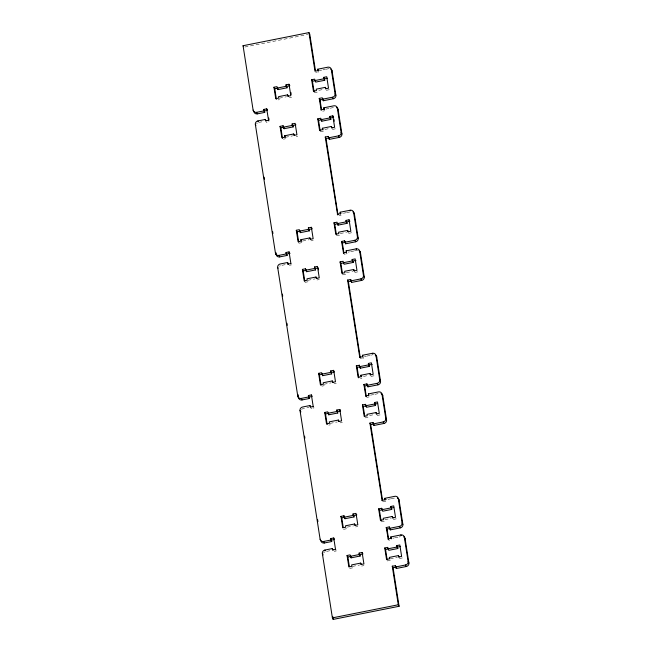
<?xml version="1.0" encoding="UTF-8"?>
<svg xmlns="http://www.w3.org/2000/svg" width="652" height="652" viewBox="0 0 652 652"><rect width="100%" height="100%" fill="white"/><g stroke="black" fill="none" stroke-linecap="round" stroke-linejoin="round"><path stroke-width="0.49" stroke-dasharray="3.26 2.44" d="M244.85 47.026L307.752 34.515M319.195 70.579L321.713 70.082M322.968 69.829L325.478 69.332M326.106 69.21L328.616 68.704A3.089 2.877 -27.5 0 1 329.17 68.647M316.717 72.551L315.682 72.543M317.85 72.323L318.722 71.687M279.325 98.175L286.562 96.732M318.836 90.318L324.264 89.234M278.045 99.903L279.553 99.601M289.349 97.653L291.607 97.205M314.231 92.706L317.247 92.111M326.293 90.31L329.309 89.707M258.705 122.437L263.31 121.525M325.853 109.08L328.999 108.452M330.254 108.199L333.392 107.58M266.203 122.217L267.051 122.258M322.748 111.174L324.443 110.832M285.437 137.287L292.666 135.844M324.94 129.414L330.36 128.338M283.4 139.169L285.657 138.721M296.212 136.618L297.719 136.317M320.336 131.81L323.351 131.207M332.398 129.406L335.413 128.811M341.526 213.628L342.161 213.497M343.417 213.253L345.927 212.748M346.554 212.625L350.32 211.876M339.056 215.592L341.126 215.176M302.561 241.036L308.893 239.773M340.262 233.538L346.595 232.283M298.869 243.245L301.884 242.642M310.931 240.849L313.188 240.392M336.562 235.755L339.578 235.152M348.624 233.351L351.64 232.748M281.957 265.299L286.57 264.386M348.184 252.12L349.448 251.868M350.703 251.623L353.84 250.996M354.468 250.873L356.978 250.368A3.089 2.877 -27.5 0 1 357.826 250.319M289.39 265.299L291.46 264.883M344.704 254.288L344.093 254.304M345.65 254.101L347.1 253.441M307.768 280.327L315.006 278.893M346.367 272.642L352.699 271.379M304.973 282.357L307.988 281.762M317.035 279.961L319.293 279.512M342.667 274.851L345.682 274.248M354.729 272.454L357.744 271.851M364.492 356.538L366.375 356.163M367.003 356.041L370.768 355.291M371.395 355.169L373.131 354.509M361.575 358.6L360.344 358.633M362.708 358.372L363.384 357.777M323.995 384.256L331.224 382.822M363.498 376.408L368.926 375.324M321.958 386.139L324.215 385.691M334.011 383.735L336.277 383.286M360.409 378.494L361.909 378.193M370.955 376.391L373.971 375.796M301.558 409.562A3.089 2.877 -27.5 0 1 303.367 408.527L308.901 407.427M370.523 395.161L374.289 394.411M374.916 394.289L378.054 393.661M310.865 408.299L311.909 408.299M313.041 408.079L313.979 407.891L313.783 407.508M366.66 397.41L369.113 396.921M330.099 423.376L337.337 421.934M369.602 415.503L375.03 414.419M328.812 425.104L330.32 424.802M340.124 422.855L342.382 422.406M365.006 417.891L368.013 417.296M377.06 415.495L380.075 414.892M386.196 499.709L386.823 499.587M388.079 499.334L390.589 498.837M391.216 498.707L394.99 497.957M382.96 501.828L385.788 501.266M347.231 527.118L353.563 525.862M384.924 519.628L391.257 518.364M343.531 529.334L346.546 528.731M355.593 526.93L357.85 526.482M381.233 521.836L384.248 521.241M393.286 519.44L396.302 518.837M326.628 551.388L331.232 550.467M392.854 538.21L394.11 537.957M394.737 537.835L398.502 537.085M399.13 536.955L400.385 536.71M334.24 551.347L336.31 550.932M389.562 540.337L388.755 540.394M352.43 566.417L359.668 564.974M390.124 558.903L397.361 557.468M349.643 568.446L352.659 567.843M361.697 566.05L363.963 565.594M387.337 560.94L390.352 560.337M399.391 558.536L402.406 557.933M363.213 357.752L363.457 358.225M256.701 123.701A3.089 2.877 -27.5 0 1 257.336 123.065M279.545 266.203A3.089 2.877 -27.5 0 1 280.319 265.714M323.539 553.075A3.089 2.877 -27.5 0 1 325.128 551.739"/><path stroke-width="0.98" d="M266.986 109.316L266.741 108.843L263.726 109.446L264.736 112.388L257.369 113.855A3.089 2.877 -27.5 0 1 253.905 111.598L253.115 110.082L243.066 45.713L308.958 32.6L309.749 34.116L315.397 70.326M318.152 70.905L317.777 69.194L327.826 67.189A3.089 2.877 -27.5 0 1 331.289 69.454L332.08 70.97L335.878 95.282A3.089 2.877 -27.5 0 1 333.311 98.745L323.262 100.742L322.251 97.8L319.235 98.403L321.167 110.131M308.958 32.6L314.989 71.223L318.005 70.62M288.371 96.374L287.581 94.858L278.543 96.659L278.763 98.085L275.747 98.688L273.962 87.246L276.978 86.643L277.988 89.593L287.035 87.792L286.016 84.841L289.032 84.247L289.822 85.762L286.807 86.357M311.656 79.748L314.671 79.153L315.682 82.095L324.729 80.294L323.718 77.352L326.733 76.749L328.518 88.191L325.503 88.794L325.283 87.36L316.236 89.161L316.456 90.595L313.441 91.19L311.656 79.748L312.447 81.264L314.085 91.753M277.198 88.077L286.244 86.276L287.035 87.792M314.9 80.579L323.938 78.778L324.729 80.294M273.962 87.246L274.753 88.762L277.76 88.159L277.988 89.593M312.447 81.264L315.462 80.669M324.509 78.868L327.524 78.264M253.115 110.082A3.089 2.877 -27.5 0 0 256.578 112.34L263.946 110.873L264.736 112.388M322.471 99.226L332.52 97.229A3.089 2.877 -27.5 0 0 335.087 93.766L331.289 69.454M264.516 110.962L267.532 110.359L267.279 109.886M319.235 98.403L320.018 99.911L323.033 99.316L323.262 100.742M289.814 253.31L289.072 251.892L286.057 252.487L287.067 255.437L279.7 256.904A3.089 2.877 -27.5 0 1 276.236 254.639L275.446 253.123L255.348 124.385A3.089 2.877 -27.5 0 1 257.915 120.93L265.291 119.463L266.081 120.97M324.378 109.903L323.808 107.816L333.857 105.811A3.089 2.877 -27.5 0 1 337.32 108.077L338.111 109.585L341.909 133.905A3.089 2.877 -27.5 0 1 339.342 137.368L329.293 139.365L328.274 136.423L325.258 137.018L337.614 214.834M265.291 119.463L265.511 120.889L268.526 120.286L268.868 120.954M321.02 109.846L324.036 109.243M280.067 126.358L283.082 125.763L284.093 128.705L293.139 126.904L292.129 123.961L295.144 123.358L296.929 134.801L293.913 135.404L293.693 133.97L284.647 135.771L284.867 137.205L281.851 137.8L280.067 126.358L280.857 127.873L282.495 138.363M332.17 127.979L331.387 126.464L322.341 128.265L322.561 129.691L319.545 130.294L317.76 118.851L320.776 118.248L321.786 121.19L330.833 119.397L329.822 116.447L332.838 115.852L333.628 117.368L330.613 117.963M283.082 125.763L283.302 127.189L292.349 125.388L293.139 126.904M321.004 119.683L330.042 117.882L330.833 119.397M280.857 127.873L283.873 127.27M292.911 125.477L295.926 124.874M317.76 118.851L318.551 120.367L321.566 119.764L321.786 121.19M328.502 137.849L338.551 135.852A3.089 2.877 -27.5 0 0 341.118 132.389L337.32 108.077M325.258 137.018L326.049 138.534L328.877 137.971M340.58 214.141L340.116 212.234L350.165 210.237A3.089 2.877 -27.5 0 1 353.62 212.495L354.411 214.011L358.209 238.33A3.089 2.877 -27.5 0 1 355.642 241.786L345.593 243.791L344.582 240.841L341.567 241.444L343.547 253.261M337.32 214.263L340.336 213.669M310.702 239.414L309.912 237.898L300.874 239.7L301.094 241.134L298.078 241.729L296.293 230.286L299.309 229.683L300.319 232.634L309.366 230.832L308.355 227.89L311.371 227.287L312.153 228.803L309.138 229.398M348.404 231.925L347.614 230.409L338.567 232.21L338.795 233.636L335.78 234.239L333.987 222.797L337.002 222.193L338.021 225.136L347.06 223.343L346.049 220.392L349.065 219.797L349.855 221.305L346.84 221.908M299.529 231.118L308.575 229.317L309.366 230.832M337.231 223.628L346.269 221.827L347.06 223.343M296.293 230.286L297.084 231.802L300.099 231.199L300.319 232.634M333.987 222.797L334.778 224.304L337.043 223.856M275.446 253.123A3.089 2.877 -27.5 0 0 278.909 255.388L286.285 253.921L287.067 255.437M344.802 242.275L354.851 240.27A3.089 2.877 -27.5 0 0 357.418 236.815L353.62 212.495M286.847 254.003L289.863 253.4M341.567 241.444L342.357 242.96L345.177 242.397M311.998 396.066L311.403 394.933L308.388 395.536L309.398 398.478L302.031 399.945A3.089 2.877 -27.5 0 1 298.567 397.687L297.777 396.171L277.679 267.426A3.089 2.877 -27.5 0 1 280.246 263.97L287.622 262.503L288.469 264.378M346.562 252.666L346.147 250.857L356.196 248.852A3.089 2.877 -27.5 0 1 359.651 251.118L360.442 252.634L364.24 276.945A3.089 2.877 -27.5 0 1 361.673 280.409L351.624 282.414L350.613 279.463L347.597 280.067L359.798 357.589M287.622 262.503L287.842 263.93L291.053 263.71M343.351 252.886L346.367 252.283M302.398 269.398L305.413 268.803L306.204 270.319L303.188 270.914L302.398 269.398L304.191 280.849L307.198 280.246L306.978 278.812L316.024 277.018L316.807 278.526M305.413 268.803L306.424 271.745L315.47 269.944L314.46 267.002L317.475 266.399L319.26 277.85L316.244 278.445L316.024 277.018M340.091 261.892L343.107 261.289L344.117 264.239L353.164 262.438L352.153 259.496L355.169 258.893L356.954 270.335L353.938 270.939L353.718 269.504L344.672 271.305L344.9 272.732L341.884 273.335L340.091 261.892L340.882 263.408L342.52 273.897M305.641 270.23L314.68 268.437M343.335 262.723L352.373 260.922L353.164 262.438M314.46 267.002L315.25 268.518L317.508 268.07M340.882 263.408L343.897 262.805M352.944 261.004L355.959 260.409M350.833 280.898L360.882 278.893A3.089 2.877 -27.5 0 0 363.449 275.437L359.651 251.118M347.597 280.067L348.38 281.582L351.02 281.053M362.814 356.994L362.447 355.275L372.496 353.278A3.089 2.877 -27.5 0 1 375.959 355.536L376.742 357.051L380.54 381.371A3.089 2.877 -27.5 0 1 377.973 384.835L367.924 386.832L366.913 383.889L363.897 384.484L365.829 396.212M359.651 357.304L362.667 356.709M318.624 373.327L321.64 372.732L322.65 375.674L331.697 373.873L330.686 370.931L333.702 370.328L335.487 381.77L332.471 382.374L332.251 380.939L323.205 382.74L323.425 384.175L320.409 384.77L318.624 373.327L319.415 374.843L321.053 385.332M356.326 365.837L359.342 365.234L360.352 368.184L369.391 366.383L368.38 363.433L371.395 362.838L373.18 374.281L370.165 374.884L369.945 373.449L360.898 375.25L361.127 376.677L358.111 377.28L356.326 365.837L357.109 367.353L358.747 377.842M321.86 374.158L330.906 372.357L331.697 373.873M359.342 365.234L359.562 366.668L368.608 364.867L369.391 366.383M319.415 374.843L322.43 374.248L322.65 375.674M331.477 372.447L334.484 371.844M357.109 367.353L360.124 366.75M369.171 364.949L372.186 364.354M297.777 396.171A3.089 2.877 -27.5 0 0 301.24 398.429L308.616 396.962L309.398 398.478M367.133 385.316L377.182 383.319A3.089 2.877 -27.5 0 0 379.749 379.855L375.959 355.536M309.178 397.044L312.006 396.481M363.897 384.484L364.688 386L367.32 385.479M334.134 538.731L333.734 537.973L330.719 538.576L331.738 541.519L324.362 542.986A3.089 2.877 -27.5 0 1 320.898 540.728L320.116 539.212L300.01 410.475A3.089 2.877 -27.5 0 1 302.585 407.011L309.953 405.544L310.76 407.15M368.845 395.617L368.478 393.898L378.527 391.901A3.089 2.877 -27.5 0 1 381.982 394.158L382.773 395.674L386.571 419.994A3.089 2.877 -27.5 0 1 384.004 423.45L373.955 425.454L372.944 422.504L369.928 423.107L382.137 500.638M309.953 405.544L310.181 406.978L313.343 406.661M365.682 395.927L368.698 395.332M339.146 421.575L338.355 420.059L329.309 421.86L329.537 423.287L326.522 423.89L324.729 412.447L327.744 411.844L328.763 414.794L337.801 412.993L336.791 410.043L339.806 409.448L340.597 410.964L337.581 411.559M362.43 404.933L365.446 404.338L366.228 405.854L363.213 406.449L362.43 404.933L364.215 416.375L367.231 415.78L367.003 414.346L376.049 412.545L376.84 414.061M365.446 404.338L366.457 407.28L375.495 405.479L374.484 402.537L377.5 401.934L379.285 413.376L376.269 413.979L376.049 412.545M327.972 413.278L337.011 411.477L337.801 412.993M365.666 405.764L374.713 403.963M374.484 402.537L375.275 404.053L377.532 403.596M324.729 412.447L325.519 413.963L328.535 413.36L328.763 414.794M373.164 423.939L383.213 421.942A3.089 2.877 -27.5 0 0 385.78 418.478L381.982 394.158M369.928 423.107L370.719 424.623L373.351 424.093M385.153 500.035L384.778 498.324L394.827 496.319A3.089 2.877 -27.5 0 1 398.29 498.584L399.073 500.092L402.871 524.412A3.089 2.877 -27.5 0 1 400.304 527.875L390.255 529.872L389.244 526.93L386.228 527.525L388.315 539.538M381.99 500.353L384.998 499.75M340.955 516.376L343.971 515.773L344.981 518.715L354.028 516.922L353.017 513.972L356.033 513.377L357.818 524.819L354.802 525.414L354.582 523.988L345.536 525.789L345.756 527.215L342.748 527.818L340.955 516.376L341.746 517.884L343.237 527.427M378.657 508.878L381.673 508.283L382.455 509.791L379.448 510.394L378.657 508.878L380.442 520.32L383.457 519.726L383.237 518.291L392.276 516.49L393.066 518.006M381.673 508.283L382.683 511.225L391.73 509.424L390.711 506.482L393.726 505.879L395.519 517.321L392.504 517.924L392.276 516.49M343.971 515.773L344.199 517.207L353.237 515.406L354.028 516.922M381.893 509.709L390.939 507.908M341.746 517.884L344.761 517.289M353.808 515.487L356.823 514.884M390.711 506.482L391.502 507.998L393.767 507.541M320.116 539.212A3.089 2.877 -27.5 0 0 323.571 541.47L330.947 540.003L331.738 541.519M389.464 528.356L399.513 526.36A3.089 2.877 -27.5 0 0 402.088 522.896L398.29 498.584M331.509 540.092L334.15 539.563M386.228 527.525L387.019 529.041L390.035 528.446L390.255 529.872M395.422 565.838L392.26 566.148L393.05 567.664L399.081 606.287L333.188 619.4L332.398 617.884L322.349 553.515A3.089 2.877 -27.5 0 1 324.916 550.052L332.284 548.585L333.025 550.011M391.281 538.845L390.809 536.938L400.858 534.942A3.089 2.877 -27.5 0 1 404.322 537.199L405.104 538.715L408.902 563.035A3.089 2.877 -27.5 0 1 406.335 566.498L396.286 568.495L395.275 565.553M332.284 548.585L332.512 550.019L335.527 549.416L335.821 549.986M388.013 538.976L391.029 538.373M361.477 564.616L360.686 563.1L351.64 564.901L351.868 566.335L348.853 566.93L347.068 555.488L350.083 554.885L351.094 557.835L360.132 556.034L359.122 553.092L362.137 552.488L362.928 554.004L359.912 554.599M384.762 547.982L387.777 547.378L388.788 550.321L397.834 548.519L396.815 545.577L399.831 544.982L401.624 556.425L398.608 557.02L398.38 555.594L389.342 557.395L389.562 558.821L386.546 559.424L384.762 547.982L385.552 549.489L387.182 559.986M350.303 556.319L359.35 554.518L360.132 556.034M387.997 548.805L397.044 547.012L397.834 548.519M347.068 555.488L347.85 557.004L350.116 556.555M385.552 549.489L388.559 548.894M397.606 547.093L400.621 546.49M395.495 566.979L405.544 564.982A3.089 2.877 -27.5 0 0 408.111 561.519L404.322 537.199M393.05 567.664L396.09 567.248M332.398 617.884L398.29 604.771L399.081 606.287M335.087 93.766L335.878 95.282M332.52 97.229L333.311 98.745M317.777 69.194L318.518 70.612M325.283 87.36L326.065 88.876M341.118 132.389L341.909 133.905M322.74 98.745L323.033 99.316M338.551 135.852L339.342 137.368M323.808 107.816L324.354 108.851M328.274 136.423L328.918 137.654M322.341 128.265L323.131 129.781M350.165 210.237L350.458 210.8M357.418 236.815L358.209 238.33M354.851 240.27L355.642 241.786M340.116 212.234L340.654 213.277M356.196 248.852L356.489 249.423M293.693 133.97L294.476 135.486M363.449 275.437L364.24 276.945M243.066 45.713L243.506 46.569M344.582 240.841L345.218 242.071M283.302 127.189L284.093 128.705M360.882 278.893L361.673 280.409M346.147 250.857L346.538 251.615M284.647 135.771L285.437 137.287M353.718 269.504L354.509 271.02M350.613 279.463L351.102 280.409M256.578 112.34L257.369 113.855M257.915 120.93L258.265 121.59M255.348 124.385L255.894 125.428M372.496 353.278L372.74 353.751M379.749 379.855L380.54 381.371M377.182 383.319L377.973 384.835M362.447 355.275L362.838 356.033M300.874 239.7L301.656 241.216M369.945 373.449L370.735 374.965M359.562 366.668L360.352 368.184M385.78 418.478L386.571 419.994M366.913 383.889L367.402 384.835M360.898 375.25L361.689 376.766M383.213 421.942L384.004 423.45M368.478 393.898L368.722 394.37M372.944 422.504L373.286 423.172M287.842 263.93L288.094 264.402M278.909 255.388L279.7 256.904M277.679 267.426L278.078 268.184M332.251 380.939L333.033 382.455M402.088 522.896L402.871 524.412M399.513 526.36L400.304 527.875M384.778 498.324L385.022 498.796M400.858 534.942L401.2 535.602M408.111 561.519L408.902 563.035M389.244 526.93L389.586 527.59M405.544 564.982L406.335 566.498M390.809 536.938L391.55 538.365M398.38 555.594L399.171 557.11M395.666 566.311L396.066 567.069M301.24 398.429L302.031 399.945M300.01 410.475L300.262 410.947M300.653 411.705L300.8 411.991A3.089 2.877 -27.5 0 1 300.776 411.705M354.582 523.988L355.373 525.504M344.199 517.207L344.981 518.715M323.571 541.47L324.362 542.986M324.916 550.052L325.209 550.622M322.349 553.515L323.082 554.933M333.922 119.275L334.223 121.182M332.838 115.852L334.623 127.295L331.607 127.89L331.387 126.464M349.065 219.797L350.849 231.24L347.834 231.835L347.614 230.409M375.275 404.053L375.495 405.479M391.502 507.998L391.73 509.424M323.718 77.352L323.938 78.778M329.822 116.447L330.042 117.882M346.049 220.392L346.269 221.827M352.153 259.496L352.373 260.922M368.38 363.433L368.608 364.867M396.815 545.577L397.044 547.012M329.146 138.477L329.293 139.365M345.454 242.894L345.593 243.791M351.452 281.338L351.624 282.414M367.744 385.666L367.924 386.832M373.743 424.11L373.955 425.454M396.147 567.599L396.286 568.495M320.018 99.911L321.509 109.454M326.049 138.534L337.956 214.777M342.357 242.96L343.987 253.449M348.38 281.582L360.287 357.818M364.688 386L366.326 396.489M370.719 424.623L382.618 500.858M387.019 529.041L388.657 539.53M392.26 566.148L398.29 604.771M337.793 223.709L338.021 225.136M318.551 120.367L320.189 130.856M334.778 224.304L336.416 234.802M363.213 406.449L364.704 415.984M379.448 510.394L381.086 520.883M290.865 92.437L291.167 94.344M318.266 267.915L318.559 269.822M289.032 84.247L290.825 95.689L287.809 96.284L287.581 94.858M311.371 227.287L313.156 238.73L310.14 239.333L309.912 237.898M339.806 409.448L341.591 420.89L338.575 421.485L338.355 420.059M362.137 552.488L363.922 563.931L360.906 564.534L360.686 563.1M315.25 268.518L315.47 269.944M286.016 84.841L286.244 86.276M292.129 123.961L292.349 125.388M308.355 227.89L308.575 229.317M330.686 370.931L330.906 372.357M336.791 410.043L337.011 411.477M353.017 513.972L353.237 515.406M359.122 553.092L359.35 554.518M350.866 556.4L351.094 557.835M274.753 88.762L276.391 99.251M297.084 231.802L298.722 242.291M303.188 270.914L304.826 281.403M325.519 413.963L327.157 424.452M347.85 557.004L349.342 566.539M268.722 117.988L269.015 119.895M266.741 108.843L268.526 120.286M289.072 251.892L290.857 263.335M311.403 394.933L313.188 406.375M333.734 537.973L335.527 549.416M263.726 109.446L263.946 110.873M286.057 252.487L286.285 253.921M308.388 395.536L308.616 396.962M330.719 538.576L330.947 540.003M264.15 177.197L264.459 179.21M272.626 231.509L272.935 233.522M275.926 252.626L276.236 254.639M282.397 294.093L282.707 296.098M286.945 323.253L287.263 325.267M298.094 394.664L298.567 397.687M304.574 436.123L304.883 438.136M317.605 519.603L317.915 521.616M332.716 616.384L333.188 619.4M330.882 69.12A3.089 2.877 -27.5 0 1 332.08 70.97M336.644 107.588A3.089 2.877 -27.5 0 1 338.111 109.585M352.952 212.014A3.089 2.877 -27.5 0 1 354.411 214.011M358.983 250.629A3.089 2.877 -27.5 0 1 360.442 252.634M375.283 355.055A3.089 2.877 -27.5 0 1 376.742 357.051M381.037 393.555A3.089 2.877 -27.5 0 1 382.773 395.674M397.337 497.973A3.089 2.877 -27.5 0 1 399.073 500.092M403.906 536.873A3.089 2.877 -27.5 0 1 405.104 538.715"/></g></svg>
